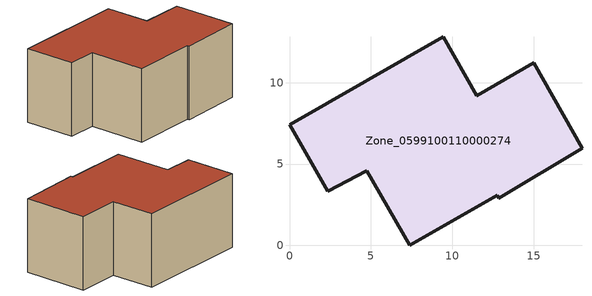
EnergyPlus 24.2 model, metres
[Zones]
Zone_0599100110000274
 floor ground (C_G): 15.03,11.22 17.98,5.98 12.87,2.91 12.76,3.09 7.4,0 4.76,4.6 2.35,3.32 0,7.42 9.44,12.83 11.51,9.2 z0
 wall outside (C_F): 2.35,3.32 4.76,4.6 7.4,0 12.76,3.09 12.87,2.91 17.98,5.98 15.03,11.22 11.51,9.2 9.44,12.83 0,7.42 2.35,3.32 z0:6.75
 roof outside (C_R): 11.51,9.2 9.44,12.83 0,7.42 2.35,3.32 4.76,4.6 7.4,0 12.76,3.09 12.87,2.91 17.98,5.98 15.03,11.22 z6.75
[BUILDING]
Pand.0599100110000274: North Axis=0; Terrain=City; Loads Convergence Tolerance Value=0.04; Temperature Convergence Tolerance Value=0.4; Solar Distribution=FullExterior; Maximum Number of Warmup Days=25; Minimum Number of Warmup Days=1
[Site:Location]
Rotterdam.The.Hague.AP_ZH_NLD Design_Conditions: Latitude=51.96; Longitude=4.45; Time Zone=1; Elevation=-4.5
[SITE:GROUNDTEMPERATURE:BUILDINGSURFACE]
18, 18, 18, 18, 18, 18, 18, 18, 18, 18, 18, 18
[MATERIAL] Thermal Absorptance=0.9; Solar Absorptance=0.7; Visible Absorptance=0.7
Name | Roughness | Thickness | Conductivity | Density | Specific Heat
G.D.2015-2018 | MediumSmooth | 0.15 | 0.0428571 | 540 | 1210
F.D.2015-2018 | Rough | 0.3 | 0.0666667 | 1920 | 840
R.D.2015-2018 | MediumRough | 0.2 | 0.0333333 | 1500 | 1000
[CONSTRUCTION]
C_G: G.D.2015-2018
C_F: F.D.2015-2018
C_R: R.D.2015-2018
[ZONE]
Zone_0599100110000274: Type=1; Multiplier=1; Ceiling Height=Autocalculate; Volume=Autocalculate; Floor Area=autocalculate; Part of Total Floor Area=Yes
[ZONEINFILTRATION:DESIGNFLOWRATE]
Infil_Zone_0599100110000274: Zone or ZoneList or Space or SpaceList=Zone_0599100110000274; Schedule=AlwaysOn; Design Flow Rate Calculation Method=Flow/Area; Flow Rate per Floor Area=0.0021; Constant Term Coefficient=1; Temperature Term Coefficient=0; Velocity Term Coefficient=0; Velocity Squared Term Coefficient=0
[HVACTEMPLATE:ZONE:IDEALLOADSAIRSYSTEM]
Zone_0599100110000274: Maximum Heating Supply Air Temperature=50; Minimum Cooling Supply Air Temperature=13; Maximum Heating Supply Air Humidity Ratio=0.0156; Minimum Cooling Supply Air Humidity Ratio=0.0077; Heating Limit=NoLimit; Cooling Limit=NoLimit; Dehumidification Control Type=ConstantSensibleHeatRatio; Cooling Sensible Heat Ratio=0.7; Dehumidification Setpoint=60; Humidification Control Type=None; Humidification Setpoint=30; Outdoor Air Method=None; Outdoor Air Flow Rate per Person=0.00944; Outdoor Air Flow Rate per Zone Floor Area=0; Outdoor Air Flow Rate per Zone=0; Demand Controlled Ventilation Type=None; Outdoor Air Economizer Type=NoEconomizer; Heat Recovery Type=None; Sensible Heat Recovery Effectiveness=0.7; Latent Heat Recovery Effectiveness=0.65
[ZONECONTROL:THERMOSTAT]
ThermostatControl_Zone_0599100110000274: Zone or ZoneList=Zone_0599100110000274; Control Type Schedule=DualSetpointControlType; Control 1=Thermostat_Zone_0599100110000274; Temperature Difference Between Cutout And Setpoint=0
[THERMOSTATSETPOINT:DUALSETPOINT]
Thermostat_Zone_0599100110000274: Heating Setpoint Temperature Schedule=HeatingSetpoint_Zone_0599100110000274; Cooling Setpoint Temperature Schedule=CoolingSetpoint_Zone_0599100110000274
[SCHEDULE:COMPACT]
HeatingSetpoint_Zone_0599100110000274: Through: 12/31, For: AllDays, Until: 24:00, 21
CoolingSetpoint_Zone_0599100110000274: Through: 12/31, For: AllDays, Until: 24:00, 24
DualSetpointControlType: Through: 12/31, For: AllDays, Until: 24:00, 4
AlwaysOn: Through: 12/31, For: AllDays, Until: 24:00, 1
